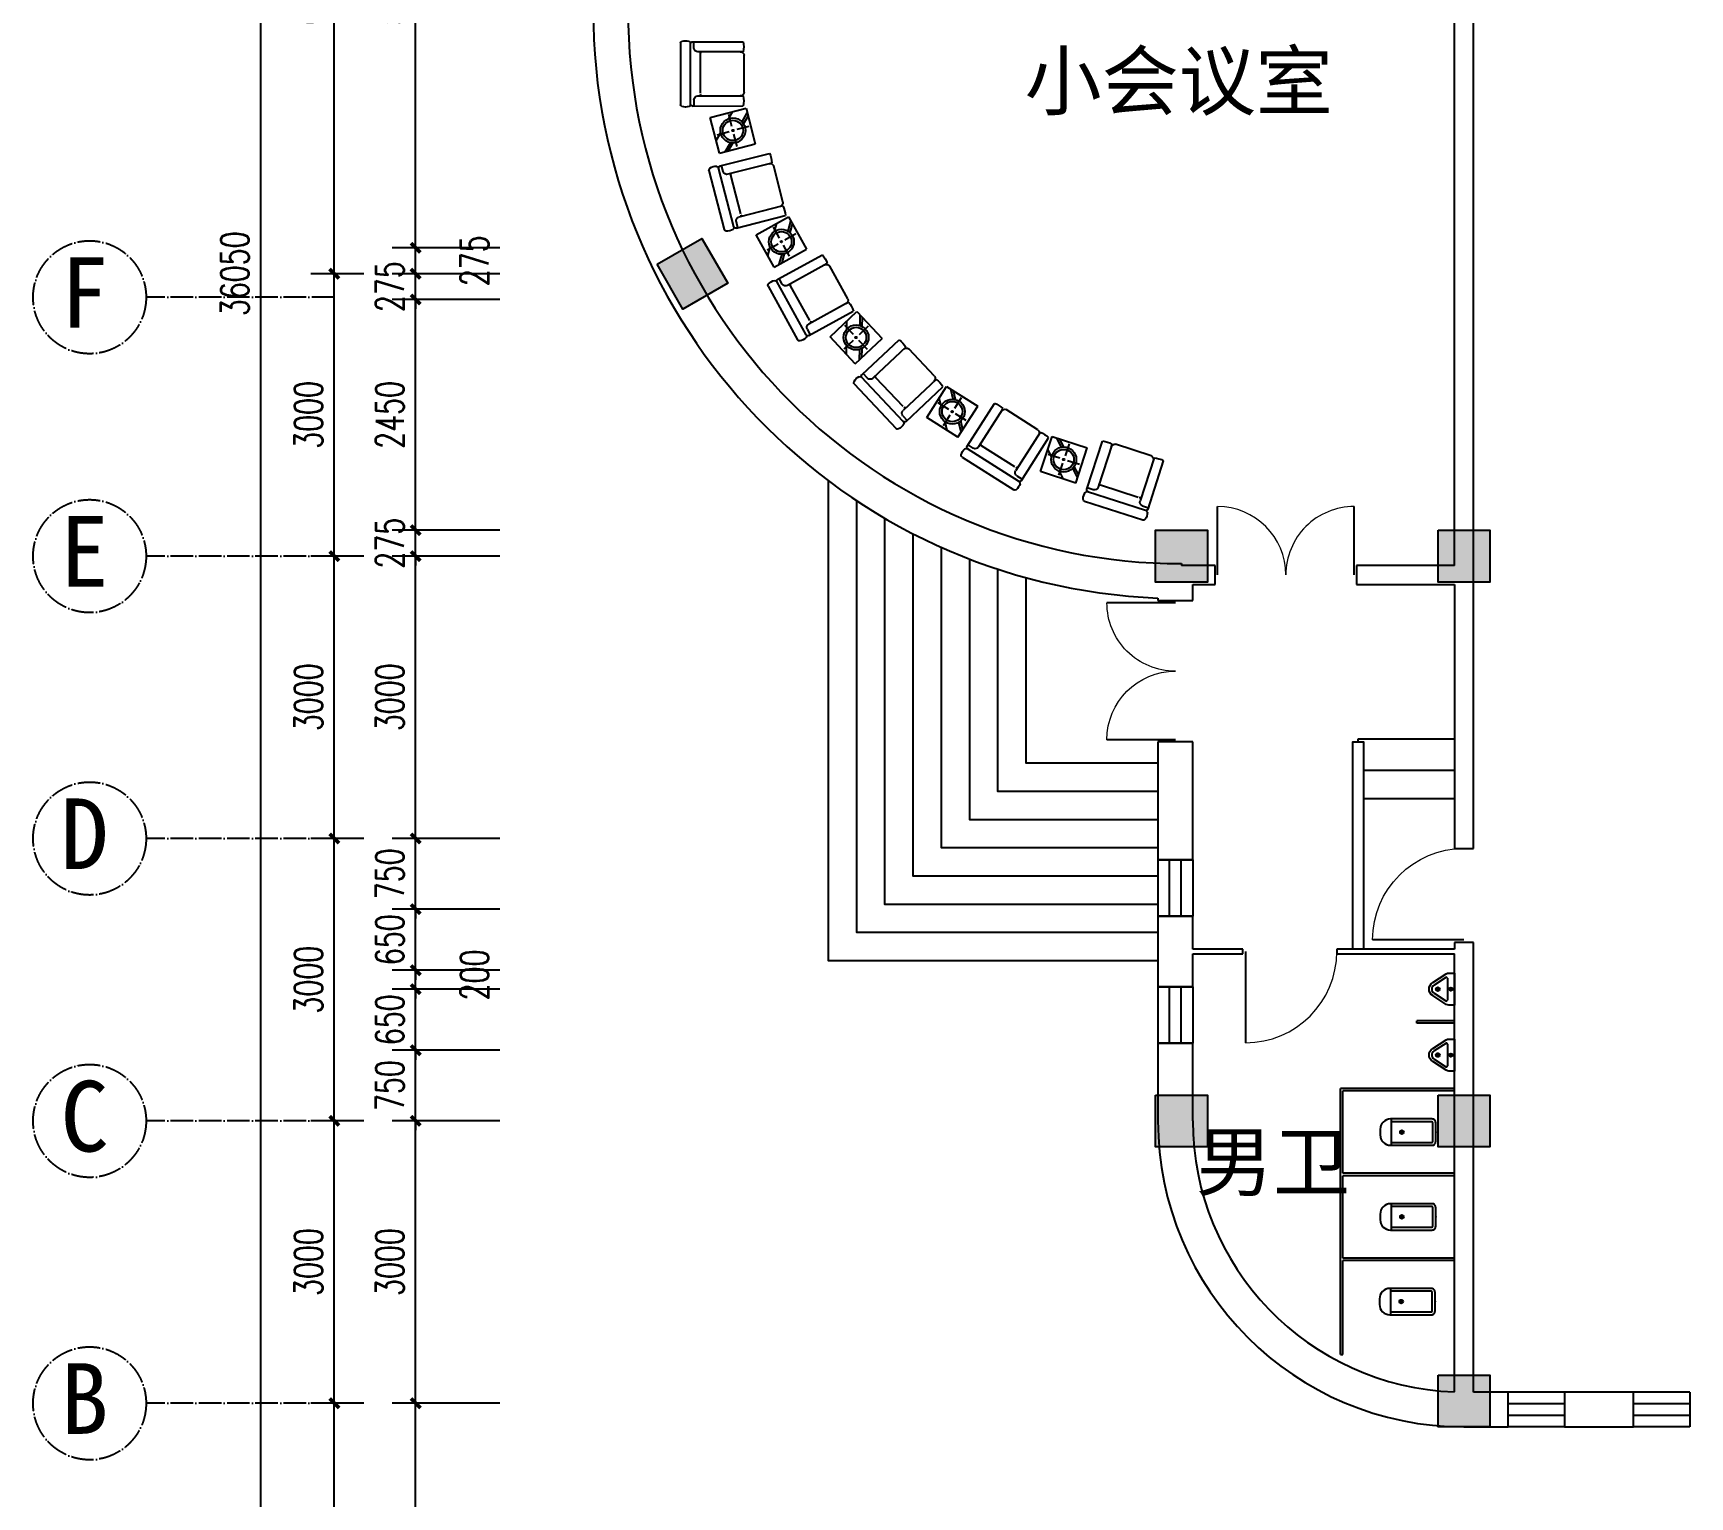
# Model space of a CAD drawing. Header units: millimetres. Extents: x -150677 to 588340, y -254013 to 149700.
# Drawn here: x 38194 to 55794, y 108165 to 123715 of the extents above; entities that cross this region are included whole.
import ezdxf

# ---------------------------------------------------------------- set-up
doc = ezdxf.new("R2010")
doc.units = ezdxf.units.MM
doc.header["$LTSCALE"] = 10
doc.header["$MEASUREMENT"] = 0
doc.linetypes.add('ACAD_ISO04W100', pattern=[30, 24, -3, 0, -3])
for name, color, linetype in [('1-Aa轴线', 240, 'ACAD_ISO04W100'), ('1-Ab轴号', 3, 'Continuous'), ('1-Ba原始建筑墙体', 2, 'Continuous'), ('1-Bc新建半隔断墙体', 132, 'Continuous'), ('2-Bb顶面辅助线', 8, 'Continuous'), ('3-Ab可移家具', 82, 'Continuous'), ('3-Ad洁具', 5, 'Continuous'), ('5-Aa原始建筑淡显填充', 251, 'Continuous'), ('6-Ab柱体', 6, 'Continuous'), ('6-Ac楼梯', 122, 'Continuous'), ('6-Ba门', 136, 'Continuous'), ('6-Bb窗', 5, 'Continuous'), ('8-Ca平面文字', 3, 'Continuous'), ('PUB_DIM', 3, 'Continuous')]:
    doc.layers.add(name, color=color, linetype=linetype)
doc.styles.add('_TCH_DIM_T3', font='SIMPLEX', dxfattribs={"width": 0.705882, "bigfont": 'GBCBIG'})
doc.styles.add('HZHT', font='')
doc.styles.get("Standard").update_dxf_attribs({"font": ''})
doc.styles.get('HZHT').set_extended_font_data('SimSun')
doc.styles.get('Standard').set_extended_font_data('SimSun')
doc.dimstyles.new('_TCH_ARCH&&100', dxfattribs={"dimtxt": 297.5, "dimasz": 100, "dimexe": 250, "dimexo": 300, "dimgap": 126.25, "dimtad": 1, "dimdec": 0, "dimzin": 0, "dimdsep": 46, "dimtxsty": '_TCH_DIM_T3', "dimblk": 'ARCHTICK', "dimcen": 0.09, "dimclrt": 7, "dimazin": 2, "dimtfac": 1, "dimtdec": 0, "dimtix": 1, "dimtmove": 2, "dimatfit": 3, "dimfxl": 1, "dimtolj": 1, "dimtzin": 0, "dimarcsym": 0})

# ---------------------------------------------------------------- blocks, each defined once
blk = doc.blocks.new('$DorLib2D$00000003')
blk.add_line((0.47, 0), (0.47, 0.97))
at = {"lineweight": 13}
blk.add_arc((0.47, 0), 0.97, 90, 180, dxfattribs=at)
blk = doc.blocks.new('$lvtry$00000200')
at = {"color": 0}
for p, q in [((-110, -40, 0), (-110, -470, 0)), ((100, -30, 0), (-100, -30, 0)), ((110, -470, 0), (110, -40, 0))]:
    blk.add_line(p, q, dxfattribs=at)
at = {"color": 0, "elevation": 0}
blk.add_lwpolyline([(100, 0), (-100, 0, 0.414214), (-140, -40), (-140, -480, 0.414214), (-30, -590), (30, -590, 0.414214), (140, -480), (140, -40, 0.414214)], format="xyb", close=True, dxfattribs=at)
blk.add_lwpolyline([(140, -470), (-140, -470)], dxfattribs=at)
at = {"color": 0}
blk.add_circle((0, -359, 0), 20, dxfattribs=at)
for centre, start, end in [((-100, -40, 0), 90, 180), ((100, -40, 0), 0, 90)]:
    blk.add_arc(centre, 10, start, end, dxfattribs=at)
for p in [(0, 0), (0, -359, 0)]:
    blk.add_point(p, dxfattribs=at)
blk = doc.blocks.new('$lvtry$00000219')
at = {"color": 0}
for p, q in [((-124, -91, 0), (-43, -216, 0)), ((-116, -76, 0), (116, -76, 0)), ((43, -216, 0), (124, -91, 0))]:
    blk.add_line(p, q, dxfattribs=at)
at = {"color": 0, "elevation": 0}
blk.add_lwpolyline([(69, -231, -0.57735), (-69, -231), (-162, -88, -0.145378), (-170, -61), (-170, 0), (170, 0), (170, -61, -0.145378), (162, -88)], format="xyb", close=True, dxfattribs=at)
at = {"color": 0}
for centre, radius in [((0, -177, 0), 20), ((0, -38, 0), 17.7)]:
    blk.add_circle(centre, radius, dxfattribs=at)
for centre, radius, start, end in [((-116, -86, 0), 10, 90, 213.0863), ((116, -86, 0), 10, 326.9137, 90), ((0, -191, 0), 50, 210, 330)]:
    blk.add_arc(centre, radius, start, end, dxfattribs=at)
for p in [(0, -38, 0), (0, -177, 0)]:
    blk.add_point(p, dxfattribs=at)
blk = doc.blocks.new('$DorLib2D$00000004')
for p, q in [((-0.485, 0), (-0.485, 0.485)), ((0.485, 0), (0.485, 0.485))]:
    blk.add_line(p, q)
at = {"lineweight": 13}
for centre, start, end in [((-0.485, 0), 0, 90), ((0.485, 0), 90, 180)]:
    blk.add_arc(centre, 0.485, start, end, dxfattribs=at)
blk = doc.blocks.new('$WINLIB2D$00000001')
at = {"color": 0}
for points in [[(-0.5, 0.5), (-0.5, -0.5)], [(-0.5, 0.5), (0.5, 0.5)], [(0.5, -0.5), (0.5, 0.5)], [(0.5, 0.167), (-0.5, 0.167)], [(0.5, -0.167), (-0.5, -0.167)], [(-0.5, -0.5), (0.5, -0.5)]]:
    blk.add_lwpolyline(points, dxfattribs=at)
blk = doc.blocks.new('_ArchTick')
at = {"color": 0, "linetype": 'ByBlock', "const_width": 0.4}
blk.add_lwpolyline([(-0.5, -0.5), (0.5, 0.5)], dxfattribs=at)
blk = doc.blocks.new('*D945')
at = {"layer": 'Defpoints', "color": 0, "transparency": 16777216}
for p in [(42258, 109159), (43452, 109159), (43452, 103209)]:
    blk.add_point(p, dxfattribs=at)
at = {"layer": 'PUB_DIM', "color": 0, "lineweight": -2, "transparency": 16777216}
for p, q in [((43152, 109159), (42008, 109159)), ((42258, 103209), (42258, 109159)), ((43152, 103209), (42008, 103209))]:
    blk.add_line(p, q, dxfattribs=at)
at = {"layer": 'PUB_DIM', "color": 0, "lineweight": -2, "transparency": 16777216, "xscale": 100, "yscale": 100, "zscale": 100}
for p, rotation in [((42258, 109159), 90), ((42258, 103209), 270)]:
    blk.add_blockref('_ArchTick', p, dxfattribs=dict(at, rotation=rotation))
at = {"layer": 'PUB_DIM', "color": 7, "transparency": 16777216, "insert": (41983, 106184), "char_height": 297.5, "attachment_point": 5, "rotation": 90, "style": '_TCH_DIM_T3'}
blk.add_mtext('\\A1;5950', dxfattribs=at)
blk = doc.blocks.new('*D946')
at = {"layer": 'Defpoints', "color": 0, "transparency": 16777216}
for p in [(42258, 112159), (43452, 112159), (43452, 109159)]:
    blk.add_point(p, dxfattribs=at)
at = {"layer": 'PUB_DIM', "color": 0, "lineweight": -2, "transparency": 16777216}
for p, q in [((43152, 112159), (42008, 112159)), ((42258, 109159), (42258, 112159)), ((43152, 109159), (42008, 109159))]:
    blk.add_line(p, q, dxfattribs=at)
at = {"layer": 'PUB_DIM', "color": 0, "lineweight": -2, "transparency": 16777216, "xscale": 100, "yscale": 100, "zscale": 100}
for p, rotation in [((42258, 112159), 90), ((42258, 109159), 270)]:
    blk.add_blockref('_ArchTick', p, dxfattribs=dict(at, rotation=rotation))
at = {"layer": 'PUB_DIM', "color": 7, "transparency": 16777216, "insert": (41983, 110659), "char_height": 297.5, "attachment_point": 5, "rotation": 90, "style": '_TCH_DIM_T3'}
blk.add_mtext('\\A1;3000', dxfattribs=at)
blk = doc.blocks.new('*D947')
at = {"layer": 'Defpoints', "color": 0, "transparency": 16777216}
for p in [(42258, 112909), (43452, 112909), (43452, 112159)]:
    blk.add_point(p, dxfattribs=at)
at = {"layer": 'PUB_DIM', "color": 0, "lineweight": -2, "transparency": 16777216}
for p, q in [((42258, 112909), (42258, 113009)), ((43152, 112909), (42008, 112909)), ((42258, 112159), (42258, 112909)), ((43152, 112159), (42008, 112159)), ((42258, 112159), (42258, 112059))]:
    blk.add_line(p, q, dxfattribs=at)
at = {"layer": 'PUB_DIM', "color": 0, "lineweight": -2, "transparency": 16777216, "xscale": 100, "yscale": 100, "zscale": 100}
for p, rotation in [((42258, 112909), 270), ((42258, 112159), 90)]:
    blk.add_blockref('_ArchTick', p, dxfattribs=dict(at, rotation=rotation))
at = {"layer": 'PUB_DIM', "color": 7, "transparency": 16777216, "insert": (41983, 112534), "char_height": 297.5, "attachment_point": 5, "rotation": 90, "style": '_TCH_DIM_T3'}
blk.add_mtext('\\A1;750', dxfattribs=at)
blk = doc.blocks.new('*D948')
at = {"layer": 'Defpoints', "color": 0, "transparency": 16777216}
for p in [(42258, 113559), (43452, 113559), (43452, 112909)]:
    blk.add_point(p, dxfattribs=at)
at = {"layer": 'PUB_DIM', "color": 0, "lineweight": -2, "transparency": 16777216}
for p, q in [((43152, 113559), (42008, 113559)), ((42258, 113559), (42258, 113659)), ((42258, 112909), (42258, 113559)), ((43152, 112909), (42008, 112909)), ((42258, 112909), (42258, 112809))]:
    blk.add_line(p, q, dxfattribs=at)
at = {"layer": 'PUB_DIM', "color": 0, "lineweight": -2, "transparency": 16777216, "xscale": 100, "yscale": 100, "zscale": 100}
for p, rotation in [((42258, 113559), 270), ((42258, 112909), 90)]:
    blk.add_blockref('_ArchTick', p, dxfattribs=dict(at, rotation=rotation))
at = {"layer": 'PUB_DIM', "color": 7, "transparency": 16777216, "insert": (41983, 113234), "char_height": 297.5, "attachment_point": 5, "rotation": 90, "style": '_TCH_DIM_T3'}
blk.add_mtext('\\A1;650', dxfattribs=at)
blk = doc.blocks.new('*D949')
at = {"layer": 'Defpoints', "color": 0, "transparency": 16777216}
for p in [(42258, 113759), (43452, 113759), (43452, 113559)]:
    blk.add_point(p, dxfattribs=at)
at = {"layer": 'PUB_DIM', "color": 0, "lineweight": -2, "transparency": 16777216}
for p, q in [((43152, 113759), (42008, 113759)), ((42258, 113759), (42258, 113859)), ((42258, 113559), (42258, 113759)), ((43152, 113559), (42008, 113559)), ((42258, 113559), (42258, 113459))]:
    blk.add_line(p, q, dxfattribs=at)
at = {"layer": 'PUB_DIM', "color": 0, "lineweight": -2, "transparency": 16777216, "xscale": 100, "yscale": 100, "zscale": 100}
for p, rotation in [((42258, 113759), 270), ((42258, 113559), 90)]:
    blk.add_blockref('_ArchTick', p, dxfattribs=dict(at, rotation=rotation))
at = {"layer": 'PUB_DIM', "color": 7, "transparency": 16777216, "insert": (42883, 113709), "char_height": 297.5, "attachment_point": 5, "rotation": 90, "style": '_TCH_DIM_T3'}
blk.add_mtext('\\A1;200', dxfattribs=at)
blk = doc.blocks.new('*D950')
at = {"layer": 'Defpoints', "color": 0, "transparency": 16777216}
for p in [(42258, 114409), (43452, 114409), (43452, 113759)]:
    blk.add_point(p, dxfattribs=at)
at = {"layer": 'PUB_DIM', "color": 0, "lineweight": -2, "transparency": 16777216}
for p, q in [((43152, 114409), (42008, 114409)), ((42258, 114409), (42258, 114509)), ((42258, 113759), (42258, 114409)), ((43152, 113759), (42008, 113759)), ((42258, 113759), (42258, 113659))]:
    blk.add_line(p, q, dxfattribs=at)
at = {"layer": 'PUB_DIM', "color": 0, "lineweight": -2, "transparency": 16777216, "xscale": 100, "yscale": 100, "zscale": 100}
for p, rotation in [((42258, 114409), 270), ((42258, 113759), 90)]:
    blk.add_blockref('_ArchTick', p, dxfattribs=dict(at, rotation=rotation))
at = {"layer": 'PUB_DIM', "color": 7, "transparency": 16777216, "insert": (41983, 114084), "char_height": 297.5, "attachment_point": 5, "rotation": 90, "style": '_TCH_DIM_T3'}
blk.add_mtext('\\A1;650', dxfattribs=at)
blk = doc.blocks.new('*D951')
at = {"layer": 'Defpoints', "color": 0, "transparency": 16777216}
for p in [(42258, 115159), (43452, 115159), (43452, 114409)]:
    blk.add_point(p, dxfattribs=at)
at = {"layer": 'PUB_DIM', "color": 0, "lineweight": -2, "transparency": 16777216}
for p, q in [((43152, 115159), (42008, 115159)), ((42258, 115159), (42258, 115259)), ((42258, 114409), (42258, 115159)), ((43152, 114409), (42008, 114409)), ((42258, 114409), (42258, 114309))]:
    blk.add_line(p, q, dxfattribs=at)
at = {"layer": 'PUB_DIM', "color": 0, "lineweight": -2, "transparency": 16777216, "xscale": 100, "yscale": 100, "zscale": 100}
for p, rotation in [((42258, 115159), 270), ((42258, 114409), 90)]:
    blk.add_blockref('_ArchTick', p, dxfattribs=dict(at, rotation=rotation))
at = {"layer": 'PUB_DIM', "color": 7, "transparency": 16777216, "insert": (41983, 114784), "char_height": 297.5, "attachment_point": 5, "rotation": 90, "style": '_TCH_DIM_T3'}
blk.add_mtext('\\A1;750', dxfattribs=at)
blk = doc.blocks.new('*D952')
at = {"layer": 'Defpoints', "color": 0, "transparency": 16777216}
for p in [(42258, 118159), (43452, 118159), (43452, 115159)]:
    blk.add_point(p, dxfattribs=at)
at = {"layer": 'PUB_DIM', "color": 0, "lineweight": -2, "transparency": 16777216}
for p, q in [((43152, 118159), (42008, 118159)), ((42258, 115159), (42258, 118159)), ((43152, 115159), (42008, 115159))]:
    blk.add_line(p, q, dxfattribs=at)
at = {"layer": 'PUB_DIM', "color": 0, "lineweight": -2, "transparency": 16777216, "xscale": 100, "yscale": 100, "zscale": 100}
for p, rotation in [((42258, 118159), 90), ((42258, 115159), 270)]:
    blk.add_blockref('_ArchTick', p, dxfattribs=dict(at, rotation=rotation))
at = {"layer": 'PUB_DIM', "color": 7, "transparency": 16777216, "insert": (41983, 116659), "char_height": 297.5, "attachment_point": 5, "rotation": 90, "style": '_TCH_DIM_T3'}
blk.add_mtext('\\A1;3000', dxfattribs=at)
blk = doc.blocks.new('*D953')
at = {"layer": 'Defpoints', "color": 0, "transparency": 16777216}
for p in [(42258, 118434), (43452, 118434), (43452, 118159)]:
    blk.add_point(p, dxfattribs=at)
at = {"layer": 'PUB_DIM', "color": 0, "lineweight": -2, "transparency": 16777216}
for p, q in [((42258, 118434), (42258, 118534)), ((43152, 118434), (42008, 118434)), ((42258, 118159), (42258, 118434)), ((43152, 118159), (42008, 118159)), ((42258, 118159), (42258, 118059))]:
    blk.add_line(p, q, dxfattribs=at)
at = {"layer": 'PUB_DIM', "color": 0, "lineweight": -2, "transparency": 16777216, "xscale": 100, "yscale": 100, "zscale": 100}
for p, rotation in [((42258, 118434), 270), ((42258, 118159), 90)]:
    blk.add_blockref('_ArchTick', p, dxfattribs=dict(at, rotation=rotation))
at = {"layer": 'PUB_DIM', "color": 7, "transparency": 16777216, "insert": (41983, 118296), "char_height": 297.5, "attachment_point": 5, "rotation": 90, "style": '_TCH_DIM_T3'}
blk.add_mtext('\\A1;275', dxfattribs=at)
blk = doc.blocks.new('*D954')
at = {"layer": 'Defpoints', "color": 0, "transparency": 16777216}
for p in [(42258, 120884), (43452, 120884), (43452, 118434)]:
    blk.add_point(p, dxfattribs=at)
at = {"layer": 'PUB_DIM', "color": 0, "lineweight": -2, "transparency": 16777216}
for p, q in [((43152, 120884), (42008, 120884)), ((42258, 118434), (42258, 120884)), ((43152, 118434), (42008, 118434))]:
    blk.add_line(p, q, dxfattribs=at)
at = {"layer": 'PUB_DIM', "color": 0, "lineweight": -2, "transparency": 16777216, "xscale": 100, "yscale": 100, "zscale": 100}
for p, rotation in [((42258, 120884), 90), ((42258, 118434), 270)]:
    blk.add_blockref('_ArchTick', p, dxfattribs=dict(at, rotation=rotation))
at = {"layer": 'PUB_DIM', "color": 7, "transparency": 16777216, "insert": (41983, 119659), "char_height": 297.5, "attachment_point": 5, "rotation": 90, "style": '_TCH_DIM_T3'}
blk.add_mtext('\\A1;2450', dxfattribs=at)
blk = doc.blocks.new('*D955')
at = {"layer": 'Defpoints', "color": 0, "transparency": 16777216}
for p in [(42258, 121159), (43452, 121159), (43452, 120884)]:
    blk.add_point(p, dxfattribs=at)
at = {"layer": 'PUB_DIM', "color": 0, "lineweight": -2, "transparency": 16777216}
for p, q in [((43152, 121159), (42008, 121159)), ((42258, 121159), (42258, 121259)), ((42258, 120884), (42258, 121159)), ((43152, 120884), (42008, 120884)), ((42258, 120884), (42258, 120784))]:
    blk.add_line(p, q, dxfattribs=at)
at = {"layer": 'PUB_DIM', "color": 0, "lineweight": -2, "transparency": 16777216, "xscale": 100, "yscale": 100, "zscale": 100}
for p, rotation in [((42258, 121159), 270), ((42258, 120884), 90)]:
    blk.add_blockref('_ArchTick', p, dxfattribs=dict(at, rotation=rotation))
at = {"layer": 'PUB_DIM', "color": 7, "transparency": 16777216, "insert": (41983, 121021), "char_height": 297.5, "attachment_point": 5, "rotation": 90, "style": '_TCH_DIM_T3'}
blk.add_mtext('\\A1;275', dxfattribs=at)
blk = doc.blocks.new('*D956')
at = {"layer": 'Defpoints', "color": 0, "transparency": 16777216}
for p in [(42258, 121434), (43452, 121434), (43452, 121159)]:
    blk.add_point(p, dxfattribs=at)
at = {"layer": 'PUB_DIM', "color": 0, "lineweight": -2, "transparency": 16777216}
for p, q in [((43152, 121434), (42008, 121434)), ((42258, 121159), (42258, 121434)), ((43152, 121159), (42008, 121159))]:
    blk.add_line(p, q, dxfattribs=at)
at = {"layer": 'PUB_DIM', "color": 0, "lineweight": -2, "transparency": 16777216, "xscale": 100, "yscale": 100, "zscale": 100}
for p, rotation in [((42258, 121434), 90), ((42258, 121159), 270)]:
    blk.add_blockref('_ArchTick', p, dxfattribs=dict(at, rotation=rotation))
at = {"layer": 'PUB_DIM', "color": 7, "transparency": 16777216, "insert": (42883, 121296), "char_height": 297.5, "attachment_point": 5, "rotation": 90, "style": '_TCH_DIM_T3'}
blk.add_mtext('\\A1;275', dxfattribs=at)
blk = doc.blocks.new('*D957')
at = {"layer": 'Defpoints', "color": 0, "transparency": 16777216}
for p in [(42258, 126884), (43452, 126884), (43452, 121434)]:
    blk.add_point(p, dxfattribs=at)
at = {"layer": 'PUB_DIM', "color": 0, "lineweight": -2, "transparency": 16777216}
for p, q in [((43152, 126884), (42008, 126884)), ((42258, 121434), (42258, 126884)), ((43152, 121434), (42008, 121434))]:
    blk.add_line(p, q, dxfattribs=at)
at = {"layer": 'PUB_DIM', "color": 0, "lineweight": -2, "transparency": 16777216, "xscale": 100, "yscale": 100, "zscale": 100}
for p, rotation in [((42258, 126884), 90), ((42258, 121434), 270)]:
    blk.add_blockref('_ArchTick', p, dxfattribs=dict(at, rotation=rotation))
at = {"layer": 'PUB_DIM', "color": 7, "transparency": 16777216, "insert": (41983, 124159), "char_height": 297.5, "attachment_point": 5, "rotation": 90, "style": '_TCH_DIM_T3'}
blk.add_mtext('\\A1;5450', dxfattribs=at)
blk = doc.blocks.new('*D970')
at = {"layer": 'Defpoints', "color": 0, "transparency": 16777216}
for p in [(41394, 109159), (42008, 109159), (42008, 103157)]:
    blk.add_point(p, dxfattribs=at)
at = {"layer": 'PUB_DIM', "color": 0, "lineweight": -2, "transparency": 16777216}
for p, q in [((41708, 109159), (41144, 109159)), ((41394, 103157), (41394, 109159)), ((41708, 103157), (41144, 103157))]:
    blk.add_line(p, q, dxfattribs=at)
at = {"layer": 'PUB_DIM', "color": 0, "lineweight": -2, "transparency": 16777216, "xscale": 100, "yscale": 100, "zscale": 100}
for p, rotation in [((41394, 109159), 90), ((41394, 103157), 270)]:
    blk.add_blockref('_ArchTick', p, dxfattribs=dict(at, rotation=rotation))
at = {"layer": 'PUB_DIM', "color": 7, "transparency": 16777216, "insert": (41119, 106158), "char_height": 297.5, "attachment_point": 5, "rotation": 90, "style": '_TCH_DIM_T3'}
blk.add_mtext('\\A1;6000', dxfattribs=at)
blk = doc.blocks.new('*D971')
at = {"layer": 'Defpoints', "color": 0, "transparency": 16777216}
for p in [(41394, 112159), (42008, 112159), (42008, 109159)]:
    blk.add_point(p, dxfattribs=at)
at = {"layer": 'PUB_DIM', "color": 0, "lineweight": -2, "transparency": 16777216}
for p, q in [((41708, 112159), (41144, 112159)), ((41394, 109159), (41394, 112159)), ((41708, 109159), (41144, 109159))]:
    blk.add_line(p, q, dxfattribs=at)
at = {"layer": 'PUB_DIM', "color": 0, "lineweight": -2, "transparency": 16777216, "xscale": 100, "yscale": 100, "zscale": 100}
for p, rotation in [((41394, 112159), 90), ((41394, 109159), 270)]:
    blk.add_blockref('_ArchTick', p, dxfattribs=dict(at, rotation=rotation))
at = {"layer": 'PUB_DIM', "color": 7, "transparency": 16777216, "insert": (41119, 110659), "char_height": 297.5, "attachment_point": 5, "rotation": 90, "style": '_TCH_DIM_T3'}
blk.add_mtext('\\A1;3000', dxfattribs=at)
blk = doc.blocks.new('*D972')
at = {"layer": 'Defpoints', "color": 0, "transparency": 16777216}
for p in [(41394, 115159), (42008, 115159), (42008, 112159)]:
    blk.add_point(p, dxfattribs=at)
at = {"layer": 'PUB_DIM', "color": 0, "lineweight": -2, "transparency": 16777216}
for p, q in [((41708, 115159), (41144, 115159)), ((41394, 112159), (41394, 115159)), ((41708, 112159), (41144, 112159))]:
    blk.add_line(p, q, dxfattribs=at)
at = {"layer": 'PUB_DIM', "color": 0, "lineweight": -2, "transparency": 16777216, "xscale": 100, "yscale": 100, "zscale": 100}
for p, rotation in [((41394, 115159), 90), ((41394, 112159), 270)]:
    blk.add_blockref('_ArchTick', p, dxfattribs=dict(at, rotation=rotation))
at = {"layer": 'PUB_DIM', "color": 7, "transparency": 16777216, "insert": (41119, 113659), "char_height": 297.5, "attachment_point": 5, "rotation": 90, "style": '_TCH_DIM_T3'}
blk.add_mtext('\\A1;3000', dxfattribs=at)
blk = doc.blocks.new('*D973')
at = {"layer": 'Defpoints', "color": 0, "transparency": 16777216}
for p in [(41394, 118159), (42008, 118159), (42008, 115159)]:
    blk.add_point(p, dxfattribs=at)
at = {"layer": 'PUB_DIM', "color": 0, "lineweight": -2, "transparency": 16777216}
for p, q in [((41708, 118159), (41144, 118159)), ((41394, 115159), (41394, 118159)), ((41708, 115159), (41144, 115159))]:
    blk.add_line(p, q, dxfattribs=at)
at = {"layer": 'PUB_DIM', "color": 0, "lineweight": -2, "transparency": 16777216, "xscale": 100, "yscale": 100, "zscale": 100}
for p, rotation in [((41394, 118159), 90), ((41394, 115159), 270)]:
    blk.add_blockref('_ArchTick', p, dxfattribs=dict(at, rotation=rotation))
at = {"layer": 'PUB_DIM', "color": 7, "transparency": 16777216, "insert": (41119, 116659), "char_height": 297.5, "attachment_point": 5, "rotation": 90, "style": '_TCH_DIM_T3'}
blk.add_mtext('\\A1;3000', dxfattribs=at)
blk = doc.blocks.new('*D974')
at = {"layer": 'Defpoints', "color": 0, "transparency": 16777216}
for p in [(41394, 121159), (42008, 121159), (42008, 118159)]:
    blk.add_point(p, dxfattribs=at)
at = {"layer": 'PUB_DIM', "color": 0, "lineweight": -2, "transparency": 16777216}
for p, q in [((41708, 121159), (41144, 121159)), ((41394, 118159), (41394, 121159)), ((41708, 118159), (41144, 118159))]:
    blk.add_line(p, q, dxfattribs=at)
at = {"layer": 'PUB_DIM', "color": 0, "lineweight": -2, "transparency": 16777216, "xscale": 100, "yscale": 100, "zscale": 100}
for p, rotation in [((41394, 121159), 90), ((41394, 118159), 270)]:
    blk.add_blockref('_ArchTick', p, dxfattribs=dict(at, rotation=rotation))
at = {"layer": 'PUB_DIM', "color": 7, "transparency": 16777216, "insert": (41119, 119659), "char_height": 297.5, "attachment_point": 5, "rotation": 90, "style": '_TCH_DIM_T3'}
blk.add_mtext('\\A1;3000', dxfattribs=at)
blk = doc.blocks.new('*D975')
at = {"layer": 'Defpoints', "color": 0, "transparency": 16777216}
for p in [(41394, 127159), (42008, 127159), (42008, 121159)]:
    blk.add_point(p, dxfattribs=at)
at = {"layer": 'PUB_DIM', "color": 0, "lineweight": -2, "transparency": 16777216}
for p, q in [((41708, 127159), (41144, 127159)), ((41394, 121159), (41394, 127159)), ((41708, 121159), (41144, 121159))]:
    blk.add_line(p, q, dxfattribs=at)
at = {"layer": 'PUB_DIM', "color": 0, "lineweight": -2, "transparency": 16777216, "xscale": 100, "yscale": 100, "zscale": 100}
for p, rotation in [((41394, 127159), 90), ((41394, 121159), 270)]:
    blk.add_blockref('_ArchTick', p, dxfattribs=dict(at, rotation=rotation))
at = {"layer": 'PUB_DIM', "color": 7, "transparency": 16777216, "insert": (41119, 124159), "char_height": 297.5, "attachment_point": 5, "rotation": 90, "style": '_TCH_DIM_T3'}
blk.add_mtext('\\A1;6000', dxfattribs=at)
blk = doc.blocks.new('*D980')
at = {"layer": 'Defpoints', "color": 0, "transparency": 16777216}
for p in [(40612, 139159), (41394, 139159), (41394, 103157)]:
    blk.add_point(p, dxfattribs=at)
at = {"layer": 'PUB_DIM', "color": 0, "lineweight": -2, "transparency": 16777216}
for p, q in [((41094, 139159), (40362, 139159)), ((40612, 103157), (40612, 139159)), ((41094, 103157), (40362, 103157))]:
    blk.add_line(p, q, dxfattribs=at)
at = {"layer": 'PUB_DIM', "color": 0, "lineweight": -2, "transparency": 16777216, "xscale": 100, "yscale": 100, "zscale": 100}
for p, rotation in [((40612, 139159), 90), ((40612, 103157), 270)]:
    blk.add_blockref('_ArchTick', p, dxfattribs=dict(at, rotation=rotation))
at = {"layer": 'PUB_DIM', "color": 7, "transparency": 16777216, "insert": (40337, 121158), "char_height": 297.5, "attachment_point": 5, "rotation": 90, "style": '_TCH_DIM_T3'}
blk.add_mtext('\\A1;36050', dxfattribs=at)
blk = doc.blocks.new('MK-JJ-0685')
for p, q in [((-101166, 37731), (-101165, 38270)), ((-101059, 38270), (-101059, 37789)), ((-101023, 38281), (-100625, 38281)), ((-100590, 38270), (-100590, 37789)), ((-100483, 37731), (-100484, 38270)), ((-101098, 37747), (-101166, 37747)), ((-101144, 37709), (-100499, 37709)), ((-101029, 37816), (-100608, 37816)), ((-100550, 37747), (-100483, 37747)), ((-100499, 37604), (-101149, 37604))]:
    blk.add_line(p, q)
for centre, radius, start, end in [((-101112, 38013), 263, 78.2889, 101.5725), ((-101016, 38239), 42.5, 99.4575, 179.9027), ((-100632, 38239), 42.5, 0.0973, 80.5425), ((-100536, 38013), 263, 78.4275, 101.7111), ((-101050, 37658), 126, 162.8898, 197.9578), ((-101150, 37688), 21.3, 90, 162.8898), ((-101144, 37731), 21.3, 179.9027, 270), ((-101101, 37789), 42.5, 274.0401, 0), ((-101041, 37835), 18.9, 198.5883, 272.4791), ((-100608, 37835), 18.9, 267.5209, 341.4117), ((-100547, 37789), 42.5, 180, 265.9599), ((-100504, 37731), 21.3, 270, 0.0973), ((-100499, 37688), 21.3, 17.1102, 90), ((-100598, 37658), 126, 342.0422, 17.1102), ((-101149, 37625), 21.3, 197.9578, 269.9027), ((-100499, 37625), 21.3, 270.0973, 342.0422)]:
    blk.add_arc(centre, radius, start, end)
blk = doc.blocks.new('A$C7AB20E2C')
at = {"layer": '3-Ab可移家具'}
blk.add_hatch(color=8, dxfattribs=at).paths.add_polyline_path([(186, 198, 1), (202, 198, 1)])
for p, q in [((0, 392), (392, 392)), ((0, 0), (0, 392)), ((392, 0), (392, 392)), ((392, 96), (323, 163)), ((392, 0), (0, 0))]:
    blk.add_line(p, q, dxfattribs=at)
at = {"layer": '3-Ab可移家具', "color": 8}
for p, q in [((131, 316), (52, 392)), ((154, 326), (86, 392)), ((196, 373), (196, 240)), ((61, 187), (0, 247)), ((152, 198), (19, 198)), ((369, 198), (236, 198)), ((255, 0), (188, 65)), ((196, 23), (196, 157)), ((392, 63), (314, 139))]:
    blk.add_line(p, q, dxfattribs=at)
for radius in [133, 108, 8.34]:
    blk.add_circle((194, 198), radius, dxfattribs=at)

msp = doc.modelspace()

# ---------------------------------------------------------------- hatches: boundary and pattern name
at = {"layer": '5-Aa原始建筑淡显填充'}
for points in [[(44821.9, 121259.3), (45298.2, 121534.3), (45573.2, 121058), (45096.9, 120783)], [(50118.7, 117883.7), (50118.7, 118433.7), (50668.7, 118433.7), (50668.7, 117883.7)], [(50118.7, 118433.7), (50668.7, 118433.7), (50668.7, 117883.7), (50118.7, 117883.7)], [(53118.7, 118433.7), (53668.7, 118433.7), (53668.7, 117883.7), (53118.7, 117883.7)], [(50118.7, 112433.7), (50668.7, 112433.7), (50668.7, 111883.7), (50118.7, 111883.7)], [(53118.7, 112433.7), (53668.7, 112433.7), (53668.7, 111883.7), (53118.7, 111883.7)], [(53118.7, 109458.7), (53668.7, 109458.7), (53668.7, 108908.7), (53118.7, 108908.7)]]:
    msp.add_hatch(color=251, dxfattribs=at).paths.add_polyline_path(points)

# ---------------------------------------------------------------- linework, layer by layer
at = {"layer": '1-Aa轴线'}
for p, q in [((41394.4, 120908.7), (39391.2, 120908.7)), ((41394.4, 118158.7), (39394.4, 118158.7)), ((41394.4, 115158.7), (39394.4, 115158.7)), ((41394.4, 112158.7), (39394.4, 112158.7)), ((41394.4, 109158.7), (39394.4, 109158.7))]:
    msp.add_line(p, q, dxfattribs=at)
for centre in [(38794.4, 120908.7), (38794.4, 118158.7), (38794.4, 115158.7), (38794.4, 112158.7), (38794.4, 109158.7)]:
    msp.add_circle(centre, 600, dxfattribs=at)
at = {"layer": '1-Ba原始建筑墙体'}
for p, q in [((53493.7, 117958.7), (53493.7, 129958.7)), ((53293.7, 118058.7), (53293.7, 129858.7)), ((50393.7, 118078.7), (50393.7, 118058.7)), ((50751.6, 118058.7), (50393.7, 118058.7)), ((50751.6, 117858.7), (50751.6, 118058.7)), ((53293.7, 118058.7), (52251.6, 118058.7)), ((52251.6, 118058.7), (52251.6, 117858.7)), ((53493.7, 115053.3), (53493.7, 117958.7)), ((50513.7, 117686.2), (50513.7, 117858.7)), ((50513.7, 117858.7), (50751.6, 117858.7)), ((52251.6, 117858.7), (53293.7, 117858.7)), ((53293.7, 117858.7), (53293.7, 115053.3)), ((50143.7, 117713.7), (50143.7, 117686.2)), ((50143.7, 117686.2), (50513.7, 117686.2)), ((50513.7, 116186.2), (50143.7, 116186.2)), ((50143.7, 116186.2), (50143.7, 114933.7)), ((50513.7, 114933.7), (50513.7, 116186.2)), ((50143.7, 114933.7), (50513.7, 114933.7)), ((53293.7, 115053.3), (53493.7, 115053.3)), ((50513.7, 114333.7), (50143.7, 114333.7)), ((50143.7, 114333.7), (50143.7, 113958.7)), ((50513.7, 113983.7), (50513.7, 114333.7)), ((53493.7, 114053.3), (53293.7, 114053.3)), ((53293.7, 114053.3), (53293.7, 113983.7)), ((53493.7, 113958.7), (53493.7, 114053.3)), ((50143.7, 113958.7), (50143.7, 113583.7)), ((51043.3, 113983.7), (50513.7, 113983.7)), ((50513.7, 113583.7), (50513.7, 113933.7)), ((50513.7, 113933.7), (51043.3, 113933.7)), ((51043.3, 113933.7), (51043.3, 113983.7)), ((53293.7, 113983.7), (52043.3, 113983.7)), ((52043.3, 113983.7), (52043.3, 113933.7)), ((52043.3, 113933.7), (53293.7, 113933.7)), ((53293.7, 109280.4), (53293.7, 113933.7)), ((53493.7, 109278.7), (53493.7, 113958.7)), ((50143.7, 113583.7), (50513.7, 113583.7)), ((50513.7, 112983.7), (50143.7, 112983.7)), ((50143.7, 112983.7), (50143.7, 112158.7)), ((50513.7, 112158.7), (50513.7, 112983.7)), ((53863.7, 109278.7), (53493.7, 109278.7)), ((53863.7, 108908.7), (53863.7, 109278.7)), ((55193.7, 109278.7), (54463.7, 109278.7)), ((54463.7, 109278.7), (54463.7, 108908.7)), ((55193.7, 108908.7), (55193.7, 109278.7)), ((53393.7, 108908.7), (53863.7, 108908.7)), ((54463.7, 108908.7), (55193.7, 108908.7))]:
    msp.add_line(p, q, dxfattribs=at)
for centre, radius, start, end in [((50393.7, 123958.7), 6250, 92.29244, 267.70756), ((50393.7, 123958.7), 5880, 90, 270), ((53393.7, 112158.7), 3250, 180, 270), ((53393.7, 112158.7), 2880, 180, 268.01016)]:
    msp.add_arc(centre, radius, start, end, dxfattribs=at)
at = {"layer": '1-Bc新建半隔断墙体'}
for p, q in [((53293.7, 113221.2), (52893.7, 113221.2)), ((52893.7, 113196.2), (52893.7, 113221.2)), ((53293.7, 113196.2), (52893.7, 113196.2)), ((53293.7, 113196.2), (53293.7, 113221.2)), ((53293.7, 112502), (52081.2, 112502)), ((52081.2, 111589.5), (52081.2, 112502)), ((53293.7, 112477), (52106.2, 112477)), ((52106.2, 111602), (52106.2, 112477)), ((53293.7, 112477), (53293.7, 112502)), ((52081.2, 110689.5), (52081.2, 111589.5)), ((53293.7, 111602), (52106.2, 111602)), ((53293.7, 111577), (53293.7, 111602)), ((53293.7, 111577), (52106.2, 111577)), ((52106.2, 110702), (52106.2, 111577)), ((53293.7, 110702), (52106.2, 110702)), ((53293.7, 110677), (53293.7, 110702)), ((52081.2, 109677.8), (52081.2, 110689.5)), ((53293.7, 110677), (52106.2, 110677)), ((52106.2, 109677.8), (52106.2, 110677)), ((52081.2, 109677.8), (52106.2, 109677.8))]:
    msp.add_line(p, q, dxfattribs=at)
at = {"layer": '6-Ab柱体'}
for points in [[(44821.9, 121259.3), (45298.2, 121534.3), (45573.2, 121058), (45096.9, 120783)], [(50118.7, 118433.7), (50668.7, 118433.7), (50668.7, 117883.7), (50118.7, 117883.7)], [(50118.7, 117883.7), (50118.7, 118433.7), (50668.7, 118433.7), (50668.7, 117883.7)], [(53118.7, 118433.7), (53668.7, 118433.7), (53668.7, 117883.7), (53118.7, 117883.7)], [(50118.7, 112433.7), (50668.7, 112433.7), (50668.7, 111883.7), (50118.7, 111883.7)], [(53118.7, 112433.7), (53668.7, 112433.7), (53668.7, 111883.7), (53118.7, 111883.7)], [(53118.7, 109458.7), (53668.7, 109458.7), (53668.7, 108908.7), (53118.7, 108908.7)]]:
    msp.add_lwpolyline(points, close=True, dxfattribs=at)
at = {"layer": '6-Ac楼梯'}
for points in [[(50143.7, 113858.7), (47143.7, 113858.7), (46643.7, 113858.7), (46643.7, 118958.7)], [(50143.7, 114158.7), (47143.7, 114158.7), (46943.7, 114158.7), (46943.7, 118747.1)], [(50143.7, 114458.7), (47243.7, 114458.7), (47243.7, 118560.5)], [(50143.7, 114758.7), (47543.7, 114758.7), (47543.7, 118396.3)], [(50143.7, 115058.7), (47843.7, 115058.7), (47843.7, 118252.5)], [(50143.7, 115358.7), (48143.7, 115358.7), (48143.7, 118127.7)], [(50143.7, 115658.7), (48443.7, 115658.7), (48443.7, 118020.6)], [(50143.7, 115958.7), (48743.7, 115958.7), (48743.7, 117930.4)], [(52328.7, 113983.7), (52328.7, 116183.7), (52208.7, 116183.7), (52208.7, 116058.7), (52208.7, 113983.7)], [(52268.7, 116216.5), (53293.7, 116216.5)], [(52268.7, 116183.7), (52268.7, 116216.5)], [(52328.7, 115883.7), (53293.7, 115883.7)], [(52328.7, 115583.7), (53293.7, 115583.7)]]:
    msp.add_lwpolyline(points, dxfattribs=at)

# ---------------------------------------------------------------- block references
at = {"layer": '2-Bb顶面辅助线'}
for p, rotation in [((45388.2, 122819.2), 284.4000000000348), ((45876.6, 121573), 298.7999999999205), ((46659.5, 120487.5), 313.200000000357), ((47687.8, 119630.7), 327.6000000000748), ((48896.9, 119056.6), 341.9999999999799)]:
    msp.add_blockref('A$C7AB20E2C', p, dxfattribs=dict(at, rotation=rotation))
at = {"layer": '3-Ab可移家具', "xscale": -1}
for p, rotation in [((7467.6, 224105.6), 270), ((-16041.6, 210246.9), 284.4000000000348), ((-35365.7, 190977), 298.7999999999205), ((-49290.5, 167506.9), 313.2000000003571), ((-56941, 141311.1), 327.6000000000748), ((-57836.5, 114035.8), 341.9999999999799)]:
    msp.add_blockref('MK-JJ-0685', p, dxfattribs=dict(at, rotation=rotation))
at = {"layer": '3-Ad洁具', "rotation": 270}
for name, p in [('$lvtry$00000219', (53293.7, 113558.7, 3000)), ('$lvtry$00000219', (53293.7, 112858.7, 3000)), ('$lvtry$00000200', (53093.7, 112039.5, 3000)), ('$lvtry$00000200', (53093.7, 111139.5, 3000)), ('$lvtry$00000200', (53086.9, 110239.5, 3000))]:
    msp.add_blockref(name, p, dxfattribs=at)
at = {"layer": '6-Ba门'}
for name, p, xscale, yscale, zscale, rotation in [('$DorLib2D$00000004', (51501.6, 117958.7), -1500, -1500, -1500, 180), ('$DorLib2D$00000004', (50328.7, 116936.2), -1500, 1500, -1500, 89.99999999999977), ('$DorLib2D$00000003', (53393.7, 114553.3), -1000, 1000, -1000, 90.0000000000008)]:
    msp.add_blockref(name, p, dxfattribs=dict(at, xscale=xscale, yscale=yscale, zscale=zscale, rotation=rotation))
at = {"layer": '6-Ba门', "xscale": -1000, "yscale": -1000, "zscale": -1000}
msp.add_blockref('$DorLib2D$00000003', (51543.3, 113958.7), dxfattribs=at)
at = {"layer": '6-Bb窗', "xscale": -600, "yscale": -370, "zscale": -600}
for p, rotation in [((50328.7, 114633.7), 90.0000000000004), ((50328.7, 113283.7), 89.99999999999952)]:
    msp.add_blockref('$WINLIB2D$00000001', p, dxfattribs=dict(at, rotation=rotation))
at = {"layer": '6-Bb窗', "xscale": -600, "yscale": 370, "zscale": -600}
for p in [(54163.7, 109093.7), (55493.7, 109093.7)]:
    msp.add_blockref('$WINLIB2D$00000001', p, dxfattribs=at)

# ---------------------------------------------------------------- texts
at = {"layer": '1-Ab轴号', "char_height": 750, "width": 36.316, "attachment_point": 3}
for s, insert in [('{\\fSimSun|b0|i0|c134|p2;F}', (38995.8, 121334.4)), ('{\\fSimSun|b0|i0|c134|p2;E}', (38995.8, 118584.4)), ('{\\fSimSun|b0|i0|c134|p2;D}', (38995.8, 115584.4)), ('{\\fSimSun|b0|i0|c134|p2;C}', (38995.8, 112584.4)), ('{\\fSimSun|b0|i0|c134|p2;B}', (38995.8, 109584.4))]:
    msp.add_mtext(s, dxfattribs=dict(at, insert=insert))
at = {"layer": '8-Ca平面文字', "style": 'HZHT'}
for s, p in [('小会议室', (48727.2, 122908)), ('男卫', (50546.9, 111424.2))]:
    msp.add_text(s, height=600, dxfattribs=at).set_placement(p)

# ---------------------------------------------------------------- dimensions: what is measured, and where the dimension line sits
at = {"layer": 'PUB_DIM'}
for p1, p2, distance, text, picture, middle in [((41394.4, 103156.8), (41394.4, 139158.7), 782.2, '36050', '*D980', (40337.2, 121157.8)), ((42008.3, 115158.7), (42008.3, 118158.7), 613.9, '3000', '*D973', (41119.4, 116658.7)), ((43452.2, 115158.7), (43452.2, 118158.7), 1193.9, '3000', '*D952', (41983.3, 116658.7)), ((42008.3, 103156.8), (42008.3, 109158.7), 613.9, '6000', '*D970', (41119.4, 106157.8))]:
    dim = msp.add_aligned_dim(p1=p1, p2=p2, distance=distance, text=text, dimstyle='_TCH_ARCH&&100', dxfattribs=at)
    dim.commit()
    dim.dimension.update_dxf_attribs({"geometry": picture, "text_midpoint": middle})
for p1, p2, distance, picture, middle in [((42008.3, 121158.7), (42008.3, 127158.7), 613.9, '*D975', (41119.4, 124158.7)), ((43452.2, 121433.7), (43452.2, 126883.7), 1193.9, '*D957', (41983.3, 124158.7)), ((43452.2, 120883.7), (43452.2, 121158.7), 1193.9, '*D955', (41983.3, 121021.2)), ((42008.3, 118158.7), (42008.3, 121158.7), 613.9, '*D974', (41119.4, 119658.7)), ((43452.2, 118433.7), (43452.2, 120883.7), 1193.9, '*D954', (41983.3, 119658.7)), ((43452.2, 118158.7), (43452.2, 118433.7), 1193.9, '*D953', (41983.3, 118296.2)), ((42008.3, 112158.7), (42008.3, 115158.7), 613.9, '*D972', (41119.4, 113658.7)), ((43452.2, 114408.7), (43452.2, 115158.7), 1193.9, '*D951', (41983.3, 114783.7)), ((43452.2, 113758.7), (43452.2, 114408.7), 1193.9, '*D950', (41983.3, 114083.7)), ((43452.2, 112908.7), (43452.2, 113558.7), 1193.9, '*D948', (41983.3, 113233.7)), ((43452.2, 112158.7), (43452.2, 112908.7), 1193.9, '*D947', (41983.3, 112533.7)), ((42008.3, 109158.7), (42008.3, 112158.7), 613.9, '*D971', (41119.4, 110658.7)), ((43452.2, 109158.7), (43452.2, 112158.7), 1193.9, '*D946', (41983.3, 110658.7)), ((43452.2, 103208.7), (43452.2, 109158.7), 1193.9, '*D945', (41983.3, 106183.7))]:
    dim = msp.add_aligned_dim(p1=p1, p2=p2, distance=distance, dimstyle='_TCH_ARCH&&100', dxfattribs=at)
    dim.commit()
    dim.dimension.update_dxf_attribs({"geometry": picture, "text_midpoint": middle})
for base, p1, p2, picture, middle in [((42258.3, 121433.7), (43452.2, 121158.7), (43452.2, 121433.7), '*D956', (42883.3, 121296.2)), ((42258.3, 113758.7), (43452.2, 113558.7), (43452.2, 113758.7), '*D949', (42883.3, 113708.7))]:
    dim = msp.add_linear_dim(base=base, p1=p1, p2=p2, angle=90, dimstyle='_TCH_ARCH&&100', dxfattribs=at)
    dim.commit()
    dim.dimension.update_dxf_attribs({"geometry": picture, "text_midpoint": middle, "dimtype": 129})

doc.saveas('drawing.dxf')
